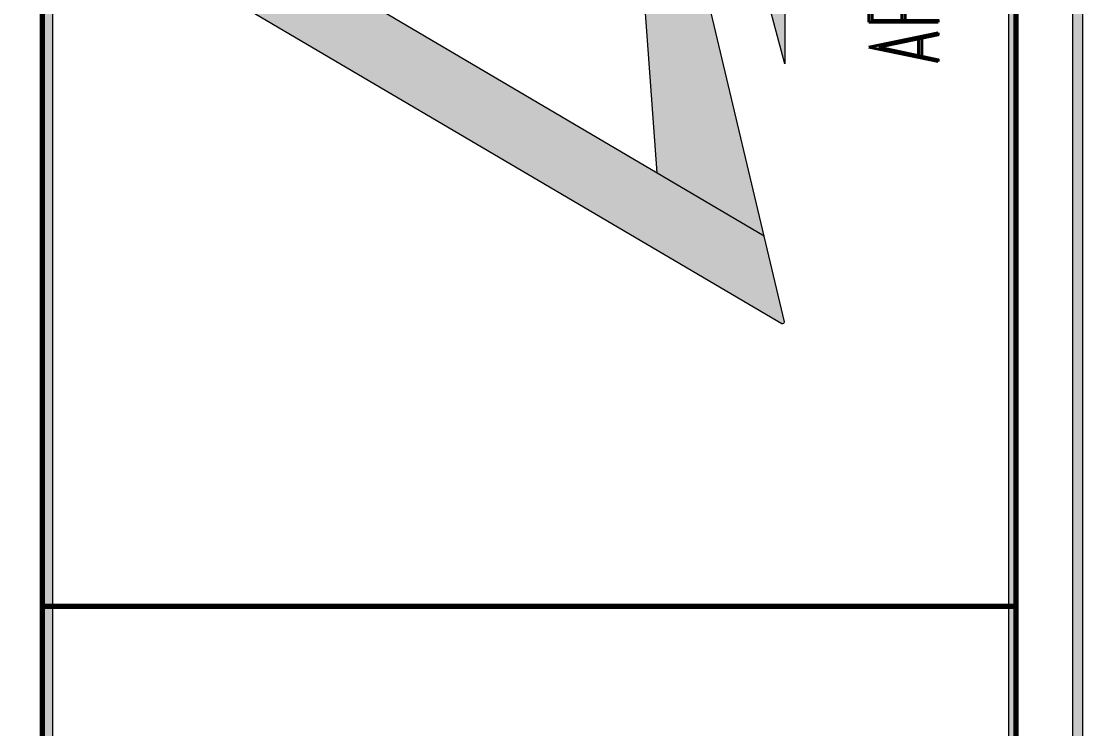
# Model space of a CAD drawing. Header units: metres. Extents: x -144 to 1000, y -717 to 29.
# Drawn here: x 82.432 to 86.388, y -626.686 to -624.049 of the extents above; entities that cross this region are included whole.
import ezdxf

# ---------------------------------------------------------------- set-up
doc = ezdxf.new("R2010")
doc.units = ezdxf.units.M
doc.layers.get('0').update_dxf_attribs({"color": 1})
for name, color, linetype, lineweight in [('G-ANNO-TTLB', 3, 'Continuous', 18), ('G-ANNO-TTLB-WIDE', 1, 'Continuous', 70), ('G-IMPT', 1, 'Continuous', 9)]:
    doc.layers.add(name, color=color, linetype=linetype, lineweight=lineweight)
doc.styles.add('RomanD', font='romand__.ttf', dxfattribs={"width": 0.6, "height": 0.00208359375})

# ---------------------------------------------------------------- blocks, each defined once
blk = doc.blocks.new('Bajo Derecha A2 - 00-LOGO ACROMATICO_dwg-1898258-INDICE Y PORTADA')
at = {"layer": 'G-IMPT', "lineweight": 9}
blk.add_hatch(color=256, dxfattribs=at).paths.add_polyline_path([(2.879625214864812, -17.97455401057382), (2.884079531869541, -17.99333072535014), (2.880860569123636, -17.99143419601537)])
h = blk.add_hatch(color=256, dxfattribs=at)
h.paths.add_polyline_path([(2.879502367094867, -17.98230782461328), (2.879337597296692, -17.98010608051631), (2.870470179038259, -17.98531244775009), (2.872429385529197, -17.98646676138528)])
edge = h.paths.add_edge_path()
edge.add_line((2.884716314647287, -17.97693492902331), (2.884702451421911, -17.97693492902331))
edge.add_line((2.884716314647287, -17.97693492902331), (2.884716314647287, -17.98815671165508))
edge.add_line((2.884716314647287, -17.98815671165508), (2.882639013110131, -17.98045981093096))
edge.add_line((2.882639013110131, -17.98045981093096), (2.881272372822716, -17.98125913936533))
edge.add_line((2.881272372822716, -17.98125913936533), (2.88078961880485, -17.97924205801396))
edge.add_line((2.88078961880485, -17.97924205801396), (2.884702451421911, -17.97693492902331))
h = blk.add_hatch(color=256, dxfattribs=at)
edge = h.paths.add_edge_path()
edge.add_line((2.870470179038259, -17.98531244775009), (2.884079531869541, -17.99333072535014))
edge.add_line((2.884079531869541, -17.99333072535014), (2.884686219271155, -17.99588815363827))
edge.add_line((2.884618227240319, -17.99595973570253), (2.884631619471239, -17.99596226828713))
edge.add_line((2.884631619471239, -17.99596226828713), (2.884645222366367, -17.9959614155985))
edge.add_line((2.884645222366367, -17.9959614155985), (2.884658193500157, -17.99595723044355))
edge.add_line((2.884658193500157, -17.99595723044355), (2.884669729571965, -17.9959499720084))
edge.add_line((2.884669729571965, -17.9959499720084), (2.884679116154351, -17.99594008980698))
edge.add_line((2.884679116154351, -17.99594008980698), (2.884685771937474, -17.99592819584276))
edge.add_line((2.884685771937474, -17.99592819584276), (2.884689284729544, -17.99591502670743))
edge.add_line((2.884689284729544, -17.99591502670743), (2.8846894369838, -17.99590139796381))
edge.add_line((2.8846894369838, -17.99590139796381), (2.884686219271155, -17.99588815363827))
edge.add_line((2.884618227240319, -17.99595973570253), (2.868494388395286, -17.98647250261424))
edge.add_line((2.868494388395286, -17.98647250261424), (2.870470179038259, -17.98531244775009))
blk.add_line((2.884079531869541, -17.99333072535014), (2.870470179036895, -17.98531244775009), dxfattribs=at)
at = {"layer": 'G-IMPT', "lineweight": 9, "flags": 128}
for points in [[(2.884689500991338, -17.99590198739466), (2.879625214864812, -17.97455401057382), (2.880860569123636, -17.99143419601537)], [(2.872429385529197, -17.98646676138528), (2.879502367094867, -17.98230782461328), (2.879337597296692, -17.98010608051631), (2.868494388395286, -17.98647250261424), (2.884618227240319, -17.99595973570253)]]:
    blk.add_lwpolyline(points, dxfattribs=at)
blk.add_lwpolyline([(2.881272372822716, -17.98125913936533), (2.88078961880485, -17.97924205801396), (2.884702451421911, -17.97693492902331), (2.884702451421911, -17.98815671165508), (2.882639013110131, -17.98045981093096)], close=True, dxfattribs=at)
at = {"layer": 'G-IMPT', "lineweight": 9}
blk.add_arc((2.884635021128199, -17.99590760527431), 5.476875096376216e-05, 252.1435830253072, 5.887452225086045, dxfattribs=at)
blk = doc.blocks.new('tarjeta de nathalie 00')
at = {"layer": 'G-IMPT', "lineweight": 9}
h = blk.add_hatch(color=3, dxfattribs=at)
h.paths.add_polyline_path([(-145.2388785496198, -717.3848851703868), (-145.2101869208185, -717.3848851703868), (-145.2101869208185, -716.8935517321141), (-145.2101869208185, -716.7993391145739), (-145.2388785496198, -716.7993391145739), (-145.2388785496198, -716.8937920417427)])
h.paths.add_polyline_path([(-145.2099594099323, -716.7990988049452), (-145.2099594099323, -717.3850988049451), (-145.2392017643725, -717.3850988049451), (-145.2392017643725, -716.7990988049452)])
h.paths.add_polyline_path([(-145.2390187445095, -717.3867988049451), (-145.2082594099323, -717.3867988049451), (-145.2082594099323, -716.797398804945), (-145.2392017643725, -716.797398804945), (-146.0986594099323, -716.797398804945), (-146.0986594099323, -717.3867988049451)])
h.paths.add_polyline_path([(-145.2079523666318, -716.7970744150571), (-145.2079523666318, -717.3870988049451), (-146.098980595979, -717.3870988049451), (-146.098980595979, -716.7970744150571)])
at = {"layer": 'G-ANNO-TTLB', "color": 3}
for p, q in [((-145.2079523666318, -717.3870988049457), (-145.2079523666318, -716.7970744150574)), ((-145.2079523666318, -717.3871332504092), (-145.2079523666318, -716.7970744150574)), ((-145.2082594099323, -716.7973988049455), (-145.2082594099323, -717.3867988049456)), ((-145.2392017643725, -716.7990988049457), (-145.2392017643725, -717.3850988049454)), ((-145.2099594099323, -717.3850988049454), (-145.2099594099323, -716.7990988049457)), ((-145.2101869208185, -716.8935517321145), (-145.2101869208185, -717.3848851703873)), ((-145.2388785496198, -717.3848851703873), (-145.2388785496198, -716.8937920417433))]:
    blk.add_line(p, q, dxfattribs=at)
at = {"layer": 'G-ANNO-TTLB-WIDE', "color": 3}
for p, q in [((-145.2392017643725, -716.7990988049457), (-145.2392017643725, -717.3850988049454)), ((-145.2099594099323, -716.7990988049457), (-145.2099594099323, -717.3850988049454)), ((-145.2392017643725, -717.0154772524171), (-145.2099594099323, -717.0154772524171))]:
    blk.add_line(p, q, dxfattribs=at)
blk.add_blockref('Bajo Derecha A2 - 00-LOGO ACROMATICO_dwg-1898258-INDICE Y PORTADA', (-148.1016031814706, -699.0110341013146))
at = {"layer": 'G-ANNO-TTLB', "lineweight": 9, "insert": (-145.2143770245033, -716.999228573615), "char_height": 0.00208359375, "width": 0.04593669374999998, "attachment_point": 1, "rotation": 89.99999999999999, "style": 'RomanD'}
blk.add_mtext('ARQ.JORGE SERRANO N. 809.889.6001', dxfattribs=at)

msp = doc.modelspace()

# ---------------------------------------------------------------- block references
at = {"xscale": 124.1004357506149, "yscale": 124.1004357506149, "zscale": 124.1004357506149}
msp.add_blockref('tarjeta de nathalie 00', (18106.75854407514, 88355.70423211817), dxfattribs=at)

doc.saveas('drawing.dxf')
